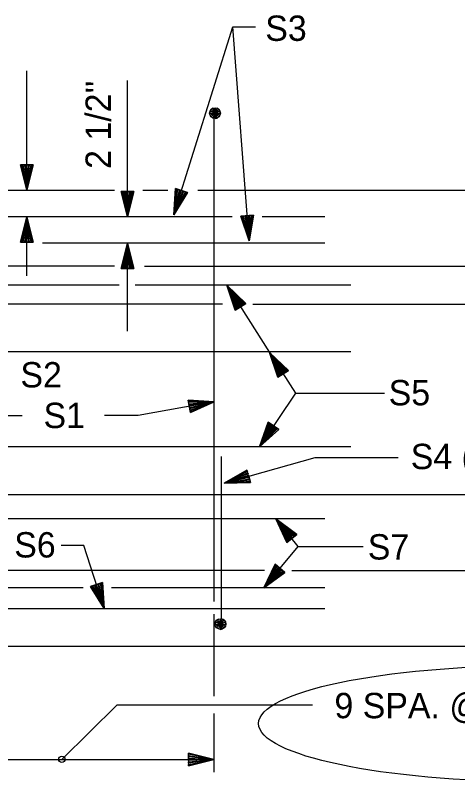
# Model space of a CAD drawing. Extents: x 0 to 34.6, y 0 to 23.6.
# Drawn here: x 6.231 to 8.415, y 2.686 to 6.422 of the extents above; entities that cross this region are included whole.
import ezdxf

# ---------------------------------------------------------------- set-up
doc = ezdxf.new("R2010")
doc.units = 0
for name, color, linetype in [('Dimension Lines', 7, 'Continuous'), ('Rebar Lines', 7, 'Continuous'), ('Sup Concrete Girder Lines', 7, 'Continuous'), ('Text', 7, 'Continuous'), ('User Information Notes', 7, 'Continuous')]:
    doc.layers.add(name, color=color, linetype=linetype)

msp = doc.modelspace()

# ---------------------------------------------------------------- linework, layer by layer
at = {"layer": 'Dimension Lines'}
for p, q in [((7.3857, 5.3089), (7.3046, 6.364)), ((6.2892, 5.5586), (6.2892, 6.147)), ((6.7851, 5.427), (6.7851, 6.1001)), ((6.2892, 5.1372), (6.2892, 5.427)), ((6.7851, 4.8635), (6.7851, 5.2982)), ((7.6132, 4.5586), (7.4356, 4.293)), ((7.6274, 3.802), (7.5173, 3.9382)), ((7.2114, 3.469), (7.2114, 3.064)), ((7.2114, 2.9793), (7.2114, 2.6898)), ((5.7108, 2.7523), (7.2114, 2.7523))]:
    msp.add_line(p, q, dxfattribs=at)
for points in [[(7.0143, 5.4377), (7.3046, 6.364), (7.4171, 6.364)], [(6.2892, 5.6836), (6.2955, 5.6836), (6.2892, 5.5586), (6.3017, 5.6836), (6.308, 5.6836), (6.2892, 5.5586), (6.3142, 5.6836), (6.3205, 5.6836), (6.2892, 5.5586), (6.258, 5.6836), (6.2642, 5.6836), (6.2892, 5.5586), (6.2705, 5.6836), (6.2767, 5.6836), (6.2892, 5.5586), (6.283, 5.6836), (6.3205, 5.6836), (6.258, 5.6836), (6.2892, 5.5586), (6.3205, 5.6836)], [(7.0517, 5.5569), (7.0577, 5.5551), (7.0143, 5.4377), (7.0636, 5.5532), (7.0696, 5.5513), (7.0143, 5.4377), (7.0756, 5.5495), (7.0815, 5.5476), (7.0143, 5.4377), (7.0219, 5.5663), (7.0279, 5.5644), (7.0143, 5.4377), (7.0338, 5.5626), (7.0398, 5.5607), (7.0143, 5.4377), (7.0457, 5.5588), (7.0815, 5.5476), (7.0219, 5.5663), (7.0143, 5.4377), (7.0815, 5.5476)], [(6.7851, 5.552), (6.7914, 5.552), (6.7851, 5.427), (6.7976, 5.552), (6.8039, 5.552), (6.7851, 5.427), (6.8101, 5.552), (6.8164, 5.552), (6.7851, 5.427), (6.7539, 5.552), (6.7601, 5.552), (6.7851, 5.427), (6.7664, 5.552), (6.7726, 5.552), (6.7851, 5.427), (6.7789, 5.552), (6.8164, 5.552), (6.7539, 5.552), (6.7851, 5.427), (6.8164, 5.552)], [(6.2892, 5.302), (6.283, 5.302), (6.2892, 5.427), (6.2767, 5.302), (6.2705, 5.302), (6.2892, 5.427), (6.2642, 5.302), (6.258, 5.302), (6.2892, 5.427), (6.3205, 5.302), (6.3142, 5.302), (6.2892, 5.427), (6.308, 5.302), (6.3017, 5.302), (6.2892, 5.427), (6.2955, 5.302), (6.258, 5.302), (6.3205, 5.302), (6.2892, 5.427), (6.258, 5.302)], [(7.3761, 5.4335), (7.3823, 5.434), (7.3857, 5.3089), (7.3885, 5.4344), (7.3948, 5.435), (7.3857, 5.3089), (7.401, 5.4354), (7.4072, 5.4359), (7.3857, 5.3089), (7.3449, 5.4311), (7.3512, 5.4316), (7.3857, 5.3089), (7.3574, 5.432), (7.3636, 5.4326), (7.3857, 5.3089), (7.3699, 5.433), (7.4072, 5.4359), (7.3449, 5.4311), (7.3857, 5.3089), (7.4072, 5.4359)], [(6.7851, 5.1732), (6.7789, 5.1732), (6.7851, 5.2982), (6.7726, 5.1732), (6.7664, 5.1732), (6.7851, 5.2982), (6.7601, 5.1732), (6.7539, 5.1732), (6.7851, 5.2982), (6.8164, 5.1732), (6.8101, 5.1732), (6.7851, 5.2982), (6.8039, 5.1732), (6.7976, 5.1732), (6.7851, 5.2982), (6.7914, 5.1732), (6.7539, 5.1732), (6.8164, 5.1732), (6.7851, 5.2982), (6.7539, 5.1732)], [(7.2757, 5.0896), (7.4864, 4.7582)], [(7.3428, 4.9841), (7.3375, 4.9807), (7.2757, 5.0896), (7.3322, 4.9774), (7.327, 4.974), (7.2757, 5.0896), (7.3217, 4.9707), (7.3164, 4.9673), (7.2757, 5.0896), (7.3692, 5.0008), (7.3639, 4.9975), (7.2757, 5.0896), (7.3586, 4.9942), (7.3533, 4.9908), (7.2757, 5.0896), (7.3481, 4.9875), (7.3164, 4.9673), (7.3692, 5.0008), (7.2757, 5.0896), (7.3164, 4.9673)], [(7.4864, 4.7582), (7.6132, 4.5586), (8.0536, 4.5586)], [(7.5534, 4.6527), (7.5481, 4.6494), (7.4864, 4.7582), (7.5429, 4.646), (7.5376, 4.6427), (7.4864, 4.7582), (7.5323, 4.6393), (7.527, 4.636), (7.4864, 4.7582), (7.5798, 4.6695), (7.5745, 4.6661), (7.4864, 4.7582), (7.5692, 4.6628), (7.564, 4.6594), (7.4864, 4.7582), (7.5586, 4.6561), (7.527, 4.636), (7.5798, 4.6695), (7.4864, 4.7582), (7.527, 4.636)], [(7.0898, 4.493), (7.0909, 4.4869), (7.2129, 4.5149), (7.092, 4.4807), (7.0931, 4.4746), (7.2129, 4.5149), (7.0942, 4.4684), (7.0953, 4.4622), (7.2129, 4.5149), (7.0844, 4.5238), (7.0855, 4.5177), (7.2129, 4.5149), (7.0866, 4.5115), (7.0877, 4.5053), (7.2129, 4.5149), (7.0887, 4.4992), (7.0953, 4.4622), (7.0844, 4.5238), (7.2129, 4.5149), (7.0953, 4.4622)], [(5.7246, 4.5149), (6.0993, 4.4483), (6.2656, 4.4483)], [(7.2129, 4.5149), (6.8383, 4.4483), (6.672, 4.4483)], [(7.5051, 4.3969), (7.5103, 4.3934), (7.4356, 4.293), (7.5154, 4.39), (7.5206, 4.3865), (7.4356, 4.293), (7.5258, 4.383), (7.531, 4.3795), (7.4356, 4.293), (7.4791, 4.4143), (7.4843, 4.4108), (7.4356, 4.293), (7.4895, 4.4073), (7.4946, 4.4039), (7.4356, 4.293), (7.4998, 4.4004), (7.531, 4.3795), (7.4791, 4.4143), (7.4356, 4.293), (7.531, 4.3795)], [(7.2628, 4.1138), (7.7116, 4.2403)], [(7.7116, 4.2403), (8.1196, 4.2403)], [(7.3831, 4.1477), (7.3848, 4.1417), (7.2628, 4.1138), (7.3865, 4.1357), (7.3882, 4.1296), (7.2628, 4.1138), (7.3899, 4.1236), (7.3916, 4.1176), (7.2628, 4.1138), (7.3746, 4.1778), (7.3764, 4.1717), (7.2628, 4.1138), (7.378, 4.1657), (7.3797, 4.1597), (7.2628, 4.1138), (7.3814, 4.1537), (7.3916, 4.1176), (7.3746, 4.1778), (7.2628, 4.1138), (7.3916, 4.1176)], [(7.5959, 3.841), (7.591, 3.837), (7.5173, 3.9382), (7.5862, 3.8331), (7.5813, 3.8292), (7.5173, 3.9382), (7.5765, 3.8253), (7.5716, 3.8214), (7.5173, 3.9382), (7.6202, 3.8606), (7.6153, 3.8567), (7.5173, 3.9382), (7.6105, 3.8528), (7.6056, 3.8489), (7.5173, 3.9382), (7.6007, 3.8449), (7.5716, 3.8214), (7.6202, 3.8606), (7.5173, 3.9382), (7.5716, 3.8214)], [(6.6705, 3.4961), (6.5703, 3.8072), (6.4579, 3.8072)], [(7.4569, 3.5986), (7.6274, 3.802), (7.9471, 3.802)], [(7.5372, 3.6944), (7.542, 3.6904), (7.4569, 3.5986), (7.5468, 3.6864), (7.5516, 3.6823), (7.4569, 3.5986), (7.5564, 3.6783), (7.5611, 3.6743), (7.4569, 3.5986), (7.5133, 3.7145), (7.5181, 3.7105), (7.4569, 3.5986), (7.5229, 3.7065), (7.5276, 3.7025), (7.4569, 3.5986), (7.5324, 3.6984), (7.5611, 3.6743), (7.5133, 3.7145), (7.4569, 3.5986), (7.5611, 3.6743)], [(6.6321, 3.6151), (6.6381, 3.617), (6.6705, 3.4961), (6.6441, 3.6189), (6.65, 3.6208), (6.6705, 3.4961), (6.6559, 3.6228), (6.6619, 3.6246), (6.6705, 3.4961), (6.6024, 3.6055), (6.6083, 3.6074), (6.6705, 3.4961), (6.6143, 3.6093), (6.6203, 3.6113), (6.6705, 3.4961), (6.6262, 3.6132), (6.6619, 3.6246), (6.6024, 3.6055), (6.6705, 3.4961), (6.6619, 3.6246)], [(6.4611, 2.7523), (6.7335, 3.0216), (7.6973, 3.0216)], [(7.0864, 2.7523), (7.0864, 2.7586), (7.2114, 2.7523), (7.0864, 2.7648), (7.0864, 2.7711), (7.2114, 2.7523), (7.0864, 2.7773), (7.0864, 2.7836), (7.2114, 2.7523), (7.0864, 2.7211), (7.0864, 2.7273), (7.2114, 2.7523), (7.0864, 2.7336), (7.0864, 2.7398), (7.2114, 2.7523), (7.0864, 2.7461), (7.0864, 2.7836), (7.0864, 2.7211), (7.2114, 2.7523), (7.0864, 2.7836)]]:
    msp.add_lwpolyline(points, dxfattribs=at)
msp.add_circle((6.4611, 2.7523), 0.0154, dxfattribs=at)
at = {"layer": 'Rebar Lines'}
for p, q in [((7.2114, 5.9649), (7.2114, 3.5315)), ((7.3014, 5.427), (5.852, 5.427)), ((7.7585, 5.427), (7.4496, 5.427)), ((7.2281, 5.2982), (6.3666, 5.2982)), ((7.7585, 5.2982), (7.2281, 5.2982)), ((6.7439, 5.0896), (4.1369, 5.0896)), ((7.8869, 5.0896), (6.8223, 5.0896)), ((7.8869, 4.7617), (4.1369, 4.7617)), ((7.8869, 4.293), (4.1369, 4.293)), ((7.2485, 3.4461), (7.2485, 4.2461)), ((7.7585, 3.9382), (4.087, 3.9382)), ((6.5672, 3.5986), (4.087, 3.5986)), ((7.7585, 3.5986), (6.7069, 3.5986)), ((5.5101, 3.4961), (6.6506, 3.4961)), ((6.6506, 3.4961), (7.7585, 3.4961))]:
    msp.add_line(p, q, dxfattribs=at)
for points in [[(7.2168, 5.9649), (7.2268, 5.9629), (7.2354, 5.9572), (7.2412, 5.9486), (7.2432, 5.9385), (7.2412, 5.9284), (7.2354, 5.9198), (7.2269, 5.9141), (7.2168, 5.9121), (7.2067, 5.9141), (7.1981, 5.9198), (7.1923, 5.9284), (7.1903, 5.9385), (7.1923, 5.9486), (7.1981, 5.9571), (7.2066, 5.9629), (7.2168, 5.9649), (7.2168, 5.9385), (7.2168, 5.9121), (7.2269, 5.9141), (7.2168, 5.9385), (7.2354, 5.9198), (7.2412, 5.9284), (7.2168, 5.9385), (7.2432, 5.9385), (7.2412, 5.9486), (7.2168, 5.9385), (7.2354, 5.9572), (7.2268, 5.9629), (7.2168, 5.9385), (7.2066, 5.9629), (7.1981, 5.9571), (7.2168, 5.9385), (7.1923, 5.9486), (7.1903, 5.9385), (7.2168, 5.9385), (7.1923, 5.9284), (7.1981, 5.9198), (7.2168, 5.9385), (7.2067, 5.9141)], [(7.2436, 3.4461), (7.2537, 3.4441), (7.2623, 3.4384), (7.268, 3.4298), (7.2701, 3.4197), (7.268, 3.4096), (7.2623, 3.401), (7.2537, 3.3953), (7.2436, 3.3933), (7.2335, 3.3953), (7.2249, 3.401), (7.2192, 3.4096), (7.2172, 3.4197), (7.2192, 3.4298), (7.2249, 3.4383), (7.2335, 3.4441), (7.2436, 3.4461), (7.2436, 3.4197), (7.2436, 3.3933), (7.2537, 3.3953), (7.2436, 3.4197), (7.2623, 3.401), (7.268, 3.4096), (7.2436, 3.4197), (7.2701, 3.4197), (7.268, 3.4298), (7.2436, 3.4197), (7.2623, 3.4384), (7.2537, 3.4441), (7.2436, 3.4197), (7.2335, 3.4441), (7.2249, 3.4383), (7.2436, 3.4197), (7.2192, 3.4298), (7.2172, 3.4197), (7.2436, 3.4197), (7.2192, 3.4096), (7.2249, 3.401), (7.2436, 3.4197), (7.2335, 3.3953)]]:
    msp.add_lwpolyline(points, dxfattribs=at)
at = {"layer": 'Sup Concrete Girder Lines'}
for p, q in [((5.5094, 5.5586), (6.7214, 5.5586)), ((6.8613, 5.5586), (6.9837, 5.5586)), ((7.132, 5.5586), (10.7061, 5.5586)), ((6.7214, 5.1836), (3.8936, 5.1836)), ((7.5684, 5.1836), (10.7061, 5.1836)), ((7.2544, 4.9961), (3.8936, 4.9961)), ((7.4036, 4.9961), (10.7061, 4.9961)), ((5.9936, 4.0586), (10.7061, 4.0586)), ((7.4605, 3.6836), (3.8936, 3.6836)), ((7.5954, 3.6836), (10.7061, 3.6836)), ((10.7061, 3.3086), (3.8936, 3.3086))]:
    msp.add_line(p, q, dxfattribs=at)
msp.add_lwpolyline([(6.8693, 5.1836), (7.5684, 5.1836)], dxfattribs=at)
at = {"layer": 'User Information Notes'}
msp.add_ellipse((8.7974, 2.929), major_axis=(1.3656, 0), ratio=0.209655, dxfattribs=at)

# ---------------------------------------------------------------- texts
at = {"layer": 'Text'}
for s, p in [('S3', (7.4647, 6.2948)), ('S2', (6.257, 4.5861)), ('S5', (8.0734, 4.4979)), ('S1', (6.3709, 4.3858)), ('S4 (TYP.)', (8.1822, 4.1833)), ('S6', (6.2264, 3.7477)), ('S7', (7.9704, 3.7377)), ('9 SPA. @ 6" = 4\'-6"', (7.8059, 2.9552))]:
    msp.add_text(s, height=0.125, dxfattribs=at).set_placement(p)
msp.add_text("2 1/2''", height=0.125, rotation=90, dxfattribs=at).set_placement((6.7031, 5.6637))

doc.saveas('drawing.dxf')
